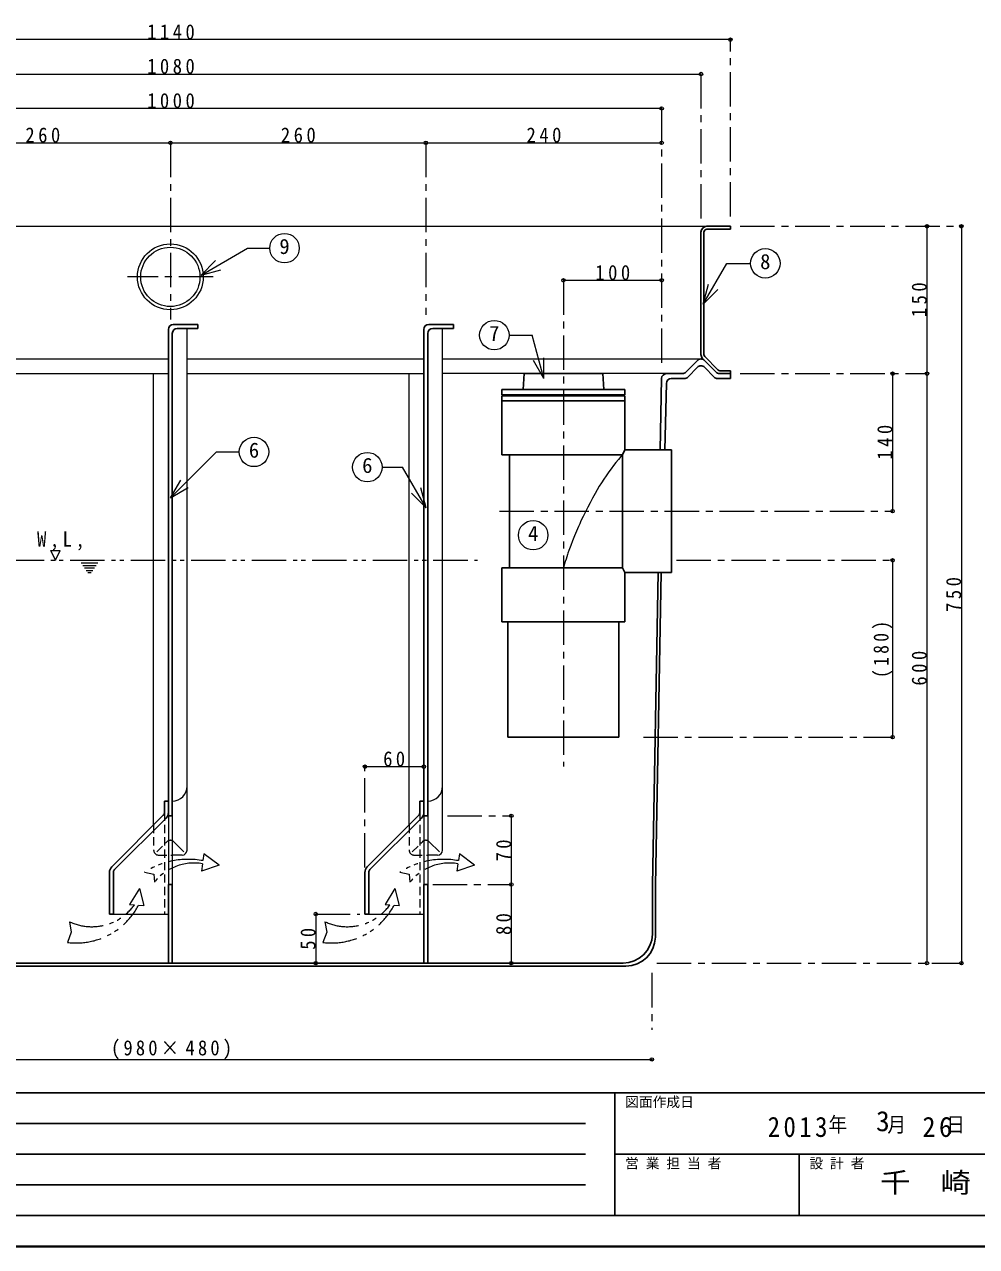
# Model space of a CAD drawing. Units: millimetres at full size, sheet at 1:7. Extents: x -1474 to 1361, y -976 to 991.
# Drawn here: x -696 to 273, y -976 to 268 of the extents above; entities that cross this region are included whole.
import ezdxf
from ezdxf.enums import TextEntityAlignment as Align

# ---------------------------------------------------------------- set-up
doc = ezdxf.new("R2010")
doc.units = ezdxf.units.MM
doc.header["$LTSCALE"] = 7
doc.header["$PDMODE"] = 32
doc.header["$PDSIZE"] = 3.5
for name, pattern in [('CHAIN1', [8, 5, -1, 1, -1]), ('DASHED1', [1.8, 1.2, -0.6]), ('DOUBLE_CHAIN1', [8.8, 5, -1, 0.6, -0.6, 0.6, -1])]:
    doc.linetypes.add(name, pattern=pattern)
doc.layers.add('0-0_ﾚｲﾔ1', color=7, linetype='Continuous', lineweight=18)
doc.styles.add('ＭＳ ゴシック', font='')
doc.styles.get('ＭＳ ゴシック').set_extended_font_data('MS Gothic')

msp = doc.modelspace()

# ---------------------------------------------------------------- linework, layer by layer
at = {"layer": '0-0_ﾚｲﾔ1', "color": 4, "lineweight": 9}
for p, q in [((22.156, 252.891), (-1117.844, 252.891)), ((-1087.844, 217.891), (-7.844, 217.891)), ((-47.844, 182.891), (-1047.844, 182.891)), ((-807.844, 147.891), (-547.844, 147.891)), ((-547.844, 147.891), (-287.844, 147.891)), ((-287.844, 147.891), (-47.844, 147.891)), ((-1093.844, 62.891), (-1.844, 62.891)), ((222.156, 62.891), (222.156, -87.109)), ((257.156, 62.891), (257.156, -687.109)), ((-147.844, 7.891), (-47.844, 7.891)), ((-805.844, -72.109), (-549.844, -72.109)), ((-530.844, -72.109), (-289.844, -72.109)), ((-270.844, -72.109), (-7.844, -72.109)), ((-805.844, -87.109), (-549.844, -87.109)), ((-564.844, -546.452), (-564.844, -87.109)), ((-530.844, -87.109), (-289.844, -87.109)), ((-304.844, -546.452), (-304.844, -87.109)), ((-187.844, -87.109), (-270.844, -87.109)), ((-42.953, -87.109), (-107.844, -87.109)), ((187.156, -87.109), (187.156, -227.109)), ((222.156, -87.109), (222.156, -687.109)), ((187.156, -277.109), (187.156, -457.109)), ((-349.844, -487.109), (-289.844, -487.109)), ((-530.844, -572.109), (-530.844, -507.109)), ((-270.844, -572.109), (-270.844, -507.109)), ((-200.844, -537.109), (-200.844, -687.109)), ((-534.05, -573.917), (-544.334, -563.548)), ((-274.05, -573.917), (-284.334, -563.548)), ((-535.844, -577.109), (-545.844, -577.109)), ((-275.844, -577.109), (-285.844, -577.109)), ((-399.844, -637.109), (-399.844, -687.109)), ((-1037.844, -785.109), (-57.844, -785.109))]:
    msp.add_line(p, q, dxfattribs=at)
at = {"layer": '0-0_ﾚｲﾔ1', "color": 4, "linetype": 'CHAIN1', "lineweight": 9}
for p, q in [((22.156, 72.891), (22.156, 252.891)), ((-7.844, 217.891), (-7.844, 66.891)), ((-47.844, 182.891), (-47.844, -82.109)), ((-547.844, 147.891), (-547.844, -32.109)), ((-287.844, 147.891), (-287.844, -27.109)), ((32.156, 62.891), (257.156, 62.891)), ((-504.344, 11.391), (-591.344, 11.391)), ((-147.844, 7.891), (-147.844, -487.109)), ((32.156, -87.109), (222.156, -87.109)), ((-212.844, -227.109), (187.156, -227.109)), ((-32.844, -277.109), (187.156, -277.109)), ((-66.344, -457.109), (187.156, -457.109)), ((-349.844, -589.766), (-349.844, -487.109)), ((-265.844, -537.109), (-200.844, -537.109)), ((-280.844, -607.109), (-200.844, -607.109)), ((-399.844, -637.109), (-354.844, -637.109)), ((-52.844, -687.109), (257.156, -687.109)), ((-57.844, -697.109), (-57.844, -755.109))]:
    msp.add_line(p, q, dxfattribs=at)
at = {"layer": '0-0_ﾚｲﾔ1', "color": 5, "lineweight": 25}
for p, q in [((-1.844, 62.891), (22.156, 62.891)), ((22.156, 62.891), (22.156, 59.891)), ((-7.844, -67.514), (-7.844, 56.891)), ((-4.844, -67.514), (-4.844, 56.891)), ((-1.844, 59.891), (22.156, 59.891)), ((-544.844, -37.109), (-519.844, -37.109)), ((-519.844, -37.109), (-519.844, -41.109)), ((-284.844, -37.109), (-259.844, -37.109)), ((-259.844, -37.109), (-259.844, -41.109)), ((-549.844, -537.109), (-549.844, -42.109)), ((-545.844, -46.109), (-545.844, -537.109)), ((-540.844, -41.109), (-519.844, -41.109)), ((-289.844, -537.109), (-289.844, -42.109)), ((-285.844, -46.109), (-285.844, -537.109)), ((-280.844, -41.109), (-259.844, -41.109)), ((-23.161, -85.607), (-11.416, -73.611)), ((-6.131, -71.711), (7.474, -85.607)), ((-3.987, -69.613), (9.324, -83.208)), ((-11.416, -80.611), (-21.203, -90.607)), ((5.516, -90.607), (-4.271, -80.611)), ((11.467, -84.109), (22.156, -84.109)), ((22.156, -84.109), (22.156, -92.109)), ((-187.844, -87.109), (-188.844, -103.109)), ((-107.844, -87.109), (-187.844, -87.109)), ((-107.844, -87.109), (-106.844, -103.109)), ((-47.952, -91.998), (-49.253, -164.609)), ((-43.063, -97.109), (-44.563, -164.609)), ((-26.734, -87.109), (-42.953, -87.109)), ((-38.063, -92.109), (-24.776, -92.109)), ((9.089, -92.109), (22.156, -92.109)), ((11.047, -87.109), (22.156, -87.109)), ((-210.344, -103.109), (-210.344, -108.609)), ((-210.344, -103.109), (-85.344, -103.109)), ((-210.344, -108.609), (-85.344, -108.609)), ((-210.344, -109.609), (-85.344, -109.609)), ((-210.344, -109.609), (-210.344, -169.609)), ((-85.344, -108.609), (-85.344, -103.109)), ((-85.344, -109.609), (-85.344, -164.609)), ((-210.344, -114.609), (-85.344, -114.609)), ((-87.844, -169.609), (-210.344, -169.609)), ((-202.844, -169.609), (-202.844, -284.609)), ((-87.844, -169.609), (-85.344, -164.609)), ((-85.344, -164.609), (-37.844, -164.609)), ((-37.844, -164.609), (-37.844, -289.609)), ((-210.344, -284.609), (-210.344, -339.609)), ((-85.344, -289.609), (-37.844, -289.609)), ((-51.492, -289.609), (-57.192, -607.776)), ((-48.492, -289.609), (-54.192, -607.829)), ((-210.344, -339.609), (-85.344, -339.609)), ((-91.344, -339.609), (-91.344, -457.109)), ((-553.844, -533.795), (-553.844, -522.109)), ((-549.844, -522.109), (-553.844, -522.109)), ((-293.844, -533.795), (-293.844, -522.109)), ((-289.844, -522.109), (-293.844, -522.109)), ((-555.015, -536.624), (-607.5, -589.109)), ((-552.187, -539.452), (-604.672, -591.938)), ((-545.844, -537.109), (-549.844, -537.109)), ((-295.015, -536.624), (-347.5, -589.109)), ((-292.187, -539.452), (-344.672, -591.938)), ((-285.844, -537.109), (-289.844, -537.109)), ((-609.844, -594.766), (-609.844, -637.109)), ((-605.844, -594.766), (-605.844, -637.109)), ((-349.844, -594.766), (-349.844, -637.109)), ((-345.844, -594.766), (-345.844, -637.109)), ((-545.844, -607.109), (-549.844, -607.109)), ((-549.844, -687.109), (-549.844, -607.109)), ((-545.844, -607.109), (-545.844, -687.109)), ((-285.844, -607.109), (-289.844, -607.109)), ((-289.844, -687.109), (-289.844, -607.109)), ((-285.844, -607.109), (-285.844, -687.109)), ((-57.192, -607.776), (-57.192, -657.776)), ((-54.192, -607.829), (-54.192, -657.829)), ((-605.844, -637.109), (-609.844, -637.109)), ((-345.844, -637.109), (-349.844, -637.109)), ((-54.192, -657.829), (-54.258, -660.776)), ((-1011.437, -690.109), (-84.25, -690.109)), ((-87.184, -687.109), (-1008.503, -687.109))]:
    msp.add_line(p, q, dxfattribs=at)
at = {"layer": '0-0_ﾚｲﾔ1'}
for p, q in [((-516.59, 13.23), (-469.215, 40.582)), ((-469.215, 40.582), (-446.641, 40.582)), ((-516.59, 13.23), (-501.741, 28.079)), ((-5.588, -16.356), (18.388, 25.171)), ((18.388, 25.171), (42.623, 25.171)), ((-516.59, 13.23), (-496.306, 18.665)), ((-5.588, -16.356), (-0.152, 3.928)), ((-5.588, -16.356), (9.262, -1.507)), ((-530.844, -507.109), (-530.844, -41.109)), ((-270.844, -507.109), (-270.844, -41.109)), ((-203.163, -47.863), (-179.602, -47.863)), ((-167.765, -92.04), (-179.602, -47.863)), ((-167.765, -92.04), (-178.265, -73.854)), ((-167.765, -92.04), (-167.765, -71.04)), ((-547.801, -213.598), (-500.972, -166.769)), ((-500.972, -166.769), (-477.693, -166.769)), ((-332.387, -182.293), (-311.457, -182.293)), ((-287.513, -223.764), (-311.457, -182.293)), ((-547.801, -213.598), (-537.301, -195.411)), ((-547.801, -213.598), (-529.614, -203.098)), ((-287.513, -223.764), (-302.363, -208.915)), ((-287.513, -223.764), (-292.949, -203.48)), ((-669.844, -267.109), (-664.844, -277.109)), ((-669.844, -267.109), (-659.844, -267.109)), ((-664.844, -277.109), (-659.844, -267.109)), ((-549.844, -537.109), (-549.844, -607.109)), ((-545.844, -537.109), (-545.844, -607.109)), ((-289.844, -537.109), (-289.844, -607.109)), ((-285.844, -537.109), (-285.844, -607.109)), ((-605.844, -637.109), (-549.844, -637.109)), ((-345.844, -637.109), (-289.844, -637.109))]:
    msp.add_line(p, q, dxfattribs=at)
at = {"layer": '0-0_ﾚｲﾔ1', "color": 4, "linetype": 'DOUBLE_CHAIN1', "lineweight": 9}
for p, q in [((-1019.415, -277.109), (-235.344, -277.109)), ((-621.605, -279.996), (-638.468, -279.996)), ((-636.782, -282.496), (-623.292, -282.496)), ((-624.978, -284.996), (-635.096, -284.996)), ((-633.409, -287.496), (-626.664, -287.496)), ((-628.351, -289.996), (-631.723, -289.996)), ((-513.695, -575.773), (-514.696, -582.811)), ((-498.187, -587.498), (-513.695, -575.773)), ((-253.695, -575.773), (-254.696, -582.811)), ((-238.187, -587.498), (-253.695, -575.773)), ((-515.146, -585.973), (-516.205, -593.415)), ((-498.187, -587.498), (-516.205, -593.415)), ((-255.146, -585.973), (-256.205, -593.415)), ((-238.187, -587.498), (-256.205, -593.415)), ((-579.348, -611.286), (-589.339, -627.469)), ((-579.348, -611.286), (-574.915, -628.594)), ((-319.348, -611.286), (-329.339, -627.469)), ((-319.348, -611.286), (-314.915, -628.594)), ((-589.339, -627.469), (-584.428, -627.852)), ((-580.172, -628.184), (-574.915, -628.594)), ((-329.339, -627.469), (-324.428, -627.852)), ((-320.172, -628.184), (-314.915, -628.594))]:
    msp.add_line(p, q, dxfattribs=at)
at = {"layer": '0-0_ﾚｲﾔ1', "linetype": 'DASHED1'}
for p, q in [((-553.844, -533.795), (-553.844, -637.109)), ((-293.844, -533.795), (-293.844, -637.109))]:
    msp.add_line(p, q, dxfattribs=at)
at = {"layer": '0-0_ﾚｲﾔ1', "color": 4, "linetype": 'DASHED1', "lineweight": 9}
for p, q in [((-564.844, -546.452), (-564.844, -572.109)), ((-304.844, -546.452), (-304.844, -572.109)), ((-561.637, -573.917), (-551.353, -563.548)), ((-301.637, -573.917), (-291.353, -563.548)), ((-559.844, -577.109), (-545.844, -577.109)), ((-299.844, -577.109), (-285.844, -577.109))]:
    msp.add_line(p, q, dxfattribs=at)
at = {"layer": '0-0_ﾚｲﾔ1', "color": 6, "lineweight": 25}
for p, q in [((-1442.504, -819.109), (1329.496, -819.109)), ((-95.504, -944.109), (-95.504, -819.109)), ((-775.504, -850.359), (-125.504, -850.359)), ((-125.504, -881.609), (-775.504, -881.609)), ((1329.496, -881.609), (-95.504, -881.609)), ((91.996, -944.109), (91.996, -881.609)), ((-125.504, -912.859), (-775.504, -912.859)), ((1329.496, -944.109), (-1442.504, -944.109))]:
    msp.add_line(p, q, dxfattribs=at)
at = {"layer": '0-0_ﾚｲﾔ1', "color": 1, "lineweight": 40}
msp.add_line((1360.996, -975.609), (-1474.004, -975.609), dxfattribs=at)
at = {"layer": '0-0_ﾚｲﾔ1', "color": 5, "lineweight": 25}
for points in [[(-87.844, -169.609), (-87.844, -284.609), (-210.344, -284.609)], [(-87.844, -284.609), (-85.344, -289.609), (-85.344, -339.609)], [(-204.344, -339.609), (-204.344, -457.109), (-91.344, -457.109)]]:
    msp.add_lwpolyline(points, dxfattribs=at)
at = {"layer": '0-0_ﾚｲﾔ1', "color": 4, "lineweight": 9}
msp.add_lwpolyline([(-87.844, -169.609), (-89.321, -171.395), (-91.861, -174.479), (-94.38, -177.578), (-96.867, -180.7), (-99.307, -183.856), (-101.688, -187.054), (-103.037, -188.932), (-104.45, -190.961), (-106.82, -194.506), (-109.114, -198.104), (-111.339, -201.748), (-113.505, -205.429), (-115.621, -209.141), (-116.828, -211.305), (-118.278, -213.942), (-120.735, -218.511), (-123.134, -223.108), (-125.475, -227.734), (-127.756, -232.389), (-129.975, -237.075), (-131.232, -239.807), (-132.483, -242.583), (-134.584, -247.395), (-136.611, -252.239), (-138.559, -257.114), (-140.423, -262.022), (-142.198, -266.962), (-143.185, -269.841), (-143.646, -271.224), (-144.426, -273.614), (-145.19, -276.009), (-145.941, -278.408), (-146.682, -280.81), (-147.418, -283.214), (-147.844, -284.609)], dxfattribs=at)
at = {"layer": '0-0_ﾚｲﾔ1', "color": 4, "linetype": 'DOUBLE_CHAIN1', "lineweight": 9}
for points in [[(-574.261, -594.606), (-564.676, -596.623), (-564.046, -604.695)], [(-314.261, -594.606), (-304.676, -596.623), (-304.046, -604.695)], [(-650.499, -644.938), (-648.631, -655.615), (-652.635, -666.025)], [(-390.499, -644.938), (-388.631, -655.615), (-392.635, -666.025)]]:
    msp.add_lwpolyline(points, dxfattribs=at)
at = {"layer": '0-0_ﾚｲﾔ1'}
for centre, radius in [((-431.641, 40.582), 15), ((-547.844, 11.391), 33.5), ((-547.844, 11.391), 30.175), ((57.623, 25.171), 15), ((-218.163, -47.863), 15), ((-462.693, -166.769), 15), ((-347.387, -182.293), 15), ((-178.584, -251.563), 15)]:
    msp.add_circle(centre, radius, dxfattribs=at)
at = {"layer": '0-0_ﾚｲﾔ1', "color": 5, "lineweight": 25}
for centre, radius, start, end in [((-1.844, 56.891), 6, 90, 180), ((-1.844, 56.891), 3, 90, 180), ((-544.844, -42.109), 5, 90, 180), ((-284.844, -42.109), 5, 90, 180), ((-540.844, -46.109), 5, 90, 180), ((-280.844, -46.109), 5, 90, 180), ((-7.844, -77.109), 5, 44.3947, 135.6053), ((-1.844, -67.514), 6, 180, 224.3947), ((-1.844, -67.514), 3, 180, 224.3947), ((-26.734, -82.109), 5, 270, 315.6053), ((-7.844, -84.109), 5, 44.3947, 135.6053), ((11.047, -82.109), 5, 224.3947, 270), ((11.467, -81.109), 3, 224.3947, 270), ((-42.953, -92.109), 5, 90, 178.72697), ((-38.063, -97.109), 5, 90, 178.72697), ((-24.776, -87.109), 5, 270, 315.6053), ((9.089, -87.109), 5, 224.3947, 270), ((-557.844, -533.795), 4, 315, 0), ((-557.844, -533.795), 8, 315, 360), ((-297.844, -533.795), 4, 315, 0), ((-297.844, -533.795), 8, 315, 360), ((-601.844, -594.766), 8, 135, 180), ((-601.844, -594.766), 4, 135, 180), ((-341.844, -594.766), 8, 135, 180), ((-341.844, -594.766), 4, 135, 180), ((-87.184, -657.109), 30, 270, 358.72697), ((-84.25, -660.109), 30, 270, 358.72697)]:
    msp.add_arc(centre, radius, start, end, dxfattribs=at)
at = {"layer": '0-0_ﾚｲﾔ1'}
for centre in [(-545.844, -507.109), (-285.844, -507.109)]:
    msp.add_arc(centre, 15, 270, 0, dxfattribs=at)
at = {"layer": '0-0_ﾚｲﾔ1', "color": 4, "linetype": 'DASHED1', "lineweight": 9}
for centre, start, end in [((-559.844, -572.109), 180, 270), ((-547.844, -567.109), 66.42182, 134.58732), ((-299.844, -572.109), 180, 270), ((-287.844, -567.109), 66.42182, 134.58732)]:
    msp.add_arc(centre, 5, start, end, dxfattribs=at)
at = {"layer": '0-0_ﾚｲﾔ1', "color": 4, "lineweight": 9}
for centre, start, end in [((-547.844, -567.109), 45.41268, 66.42182), ((-535.844, -572.109), 270, 0), ((-287.844, -567.109), 45.41268, 66.42182), ((-275.844, -572.109), 270, 0)]:
    msp.add_arc(centre, 5, start, end, dxfattribs=at)
at = {"layer": '0-0_ﾚｲﾔ1', "color": 4, "linetype": 'DOUBLE_CHAIN1', "lineweight": 9}
for centre, radius, start, end in [((-529.484, -664.434), 82.952, 79.73073, 122.6694), ((-269.484, -664.434), 82.952, 79.73073, 122.6694), ((-523.789, -636.622), 51.381, 80.31621, 141.58257), ((-263.789, -636.622), 51.381, 80.31621, 141.58257), ((-643.624, -594.981), 71.614, 262.77126, 332.37756), ((-627.735, -596.678), 53.36, 244.74689, 324.25194), ((-383.624, -594.981), 71.614, 262.77126, 332.37756), ((-367.735, -596.678), 53.36, 244.74689, 324.25194)]:
    msp.add_arc(centre, radius, start, end, dxfattribs=at)
at = {"layer": '0-0_ﾚｲﾔ1', "color": 4}
for p in [(22.156, 252.891), (-7.844, 217.891), (-47.844, 182.891), (-547.844, 147.891), (-287.844, 147.891), (-47.844, 147.891), (222.156, 62.891), (257.156, 62.891), (-147.844, 7.891), (-47.844, 7.891), (187.156, -87.109), (222.156, -87.109), (187.156, -227.109), (187.156, -277.109), (187.156, -457.109), (-349.844, -487.109), (-289.844, -487.109), (-200.844, -537.109), (-200.844, -607.109), (-399.844, -637.109), (-399.844, -687.109), (-200.844, -687.109), (222.156, -687.109), (257.156, -687.109), (-57.844, -785.109)]:
    msp.add_point(p, dxfattribs=at)

# ---------------------------------------------------------------- texts
at = {"layer": '0-0_ﾚｲﾔ1', "style": 'ＭＳ ゴシック'}
for s, height, p in [('9', 15.4, (-436.891, 30.082)), ('8', 15.4, (52.373, 14.671)), ('7', 15.4, (-223.413, -58.363)), ('6', 15.4, (-467.943, -177.269)), ('6', 15.4, (-352.637, -192.793)), ('4', 15.4, (-183.834, -262.063)), ('図面作成日', 10.26, (-85.004, -836.609)), ('3', 20.53, (170.296, -864.359)), ('営 業 担 当 者', 10.26, (-85.004, -899.109)), ('設 計 者', 10.26, (102.496, -899.109))]:
    msp.add_text(s, height=height, dxfattribs=at).set_placement(p, align=Align.BOTTOM_LEFT)
at = {"layer": '0-0_ﾚｲﾔ1', "style": 'ＭＳ ゴシック', "width": 1.1}
msp.add_text('千\u3000崎', height=20.53, dxfattribs=at).set_placement((174.496, -926.859), align=Align.BOTTOM_LEFT)
at = {"layer": '0-0_ﾚｲﾔ1', "attachment_point": 7, "style": 'ＭＳ ゴシック'}
for s, insert, char_height in [('\\T1.38;\\W0.9;1140', (-571.469, 252.891), 15.4), ('\\T1.38;\\W0.9;1080', (-571.469, 217.891), 15.4), ('\\T1.38;\\W0.9;1000', (-571.469, 182.891), 15.4), ('\\T1.38;\\W0.9;260', (-695.344, 147.891), 15.4), ('\\T1.38;\\W0.9;260', (-435.344, 147.891), 15.4), ('\\T1.38;\\W0.9;240', (-185.344, 147.891), 15.4), ('\\T1.38;\\W0.9;100', (-115.344, 7.891), 15.4), ('\\T1.38;\\W0.9;W,L,', (-683.469, -267.109), 15.4), ('\\T1.36;\\W0.9;60', (-331.219, -487.109), 15.4), ('\\T1.34;\\W0.9;(980×480)', (-608.219, -785.109), 15.4), ('\\T1.28;\\W0.9;2013', (60.046, -864.359), 20.53), ('\\T1.27;\\W0.9;年\\~\\~\\~月\\~\\~\\~日', (121.996, -860.859), 15.4), ('\\T1.27;\\W0.95;26', (217.546, -864.359), 20.53)]:
    msp.add_mtext(s, dxfattribs=dict(at, insert=insert, char_height=char_height))
at = {"layer": '0-0_ﾚｲﾔ1', "char_height": 15.4, "attachment_point": 7, "rotation": 90, "style": 'ＭＳ ゴシック'}
for s, insert in [('\\T1.38;\\W0.9;150', (222.156, -29.609)), ('\\T1.38;\\W0.9;140', (187.156, -174.609)), ('\\T1.38;\\W0.9;750', (257.156, -329.609)), ('\\T1.38;\\W0.85;(180)', (187.156, -396.859)), ('\\T1.38;\\W0.9;600', (222.156, -404.609)), ('\\T1.36;\\W0.9;70', (-200.844, -583.484)), ('\\T1.36;\\W0.9;80', (-200.844, -658.484)), ('\\T1.36;\\W0.9;50', (-399.844, -673.484))]:
    msp.add_mtext(s, dxfattribs=dict(at, insert=insert))

doc.saveas('drawing.dxf')
